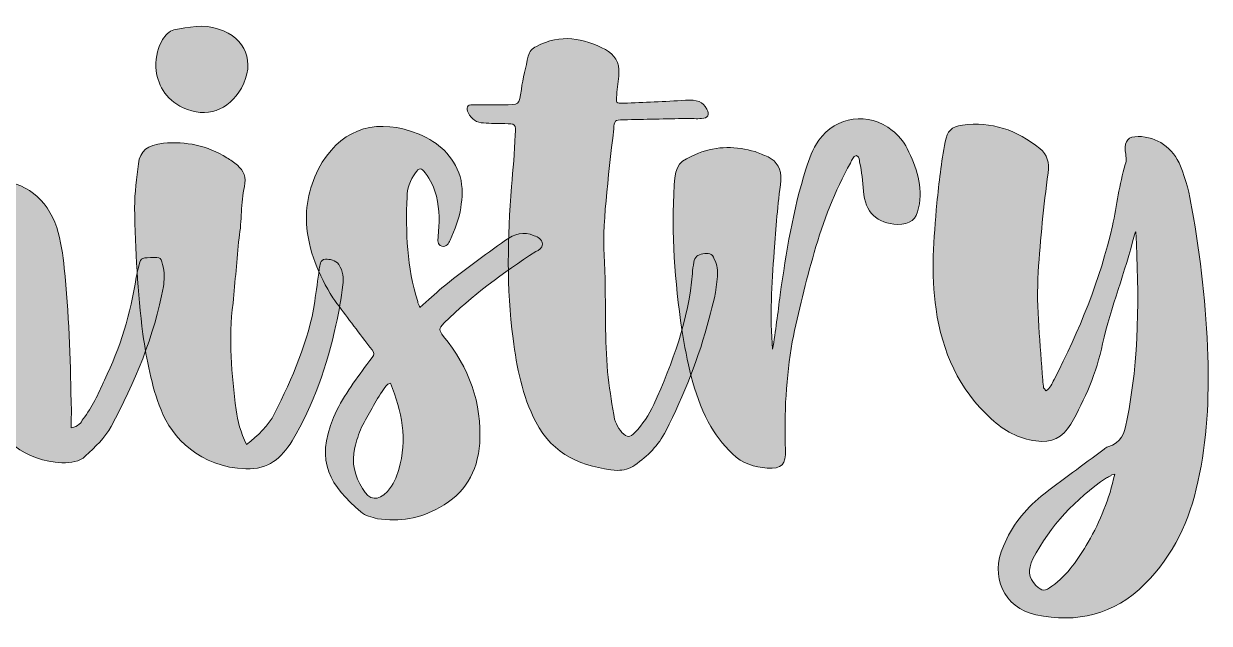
# Model space of a CAD drawing. Header units: inches. Extents: x 150 to 931, y -848 to -232.
# Drawn here: x 540.1 to 929.9, y -847.9 to -650.8 of the extents above; entities that cross this region are included whole.
import ezdxf

# ---------------------------------------------------------------- set-up
doc = ezdxf.new("R2010")
doc.units = ezdxf.units.IN
doc.header["$MEASUREMENT"] = 0
doc.layers.add('Layer 1', color=7, linetype='Continuous')

# ---------------------------------------------------------------- blocks, each defined once
blk = doc.blocks.new('block 3')
at = {"layer": 'Layer 1', "true_color": 0xffffff}
h = blk.add_hatch(color=7, dxfattribs=at)
h.dxf.hatch_style = 2
edge = h.paths.add_edge_path()
edge.add_spline(control_points=[(645.01, -736.67), (644.51, -741.15), (643.76, -745.38), (642.77, -749.86), (639.78, -763.04), (635.55, -775.99), (628.33, -787.93), (624.85, -793.65), (620.62, -797.39), (613.15, -797.14), (598.22, -796.64), (588.76, -786.93), (585.28, -777.73), (582.04, -769.76), (580.55, -761.3), (579.31, -752.84), (577.56, -739.15), (576.82, -725.22), (576.57, -711.28), (576.57, -706.31), (577.32, -701.58), (577.81, -696.85), (578.31, -692.62), (580.8, -690.63), (586.03, -690.13), (593.49, -689.38), (600.46, -690.88), (606.93, -694.86), (608.17, -695.61), (609.17, -696.35), (610.41, -697.35), (612.41, -699.09), (613.4, -701.33), (612.65, -704.32), (611.41, -709.79), (611.91, -715.51), (610.91, -721.24), (610.17, -728.45), (609.67, -735.42), (608.92, -742.64), (607.43, -754.33), (608.42, -766.03), (609.92, -777.73), (610.41, -781.46), (611.41, -785.19), (613.4, -789.17), (617.13, -786.19), (620.62, -782.95), (622.61, -778.97), (628.33, -767.28), (633.81, -755.33), (635.8, -742.14), (636.3, -738.66), (636.79, -734.92), (637.29, -731.44), (637.54, -730.2), (637.54, -728.45), (639.28, -728.21), (640.77, -728.21), (642.52, -728.45), (643.76, -729.95), (645.01, -732.19), (645.5, -734.43), (645.01, -736.67)], knot_values=[0, 0, 0, 0, 1, 1, 1, 2, 2, 2, 3, 3, 3, 4, 4, 4, 5, 5, 5, 6, 6, 6, 7, 7, 7, 8, 8, 8, 9, 9, 9, 10, 10, 10, 11, 11, 11, 12, 12, 12, 13, 13, 13, 14, 14, 14, 15, 15, 15, 16, 16, 16, 17, 17, 17, 18, 18, 18, 19, 19, 19, 20, 20, 20, 21, 21, 21, 21], degree=3, periodic=1)
edge = h.paths.add_edge_path()
edge.add_spline(control_points=[(583.54, -665.25), (583.54, -661.26), (584.28, -658.53), (585.78, -656.04), (586.77, -654.54), (587.77, -653.3), (589.51, -652.8), (594.24, -652.06), (599.22, -650.81), (604.19, -652.55), (613.15, -655.54), (616.39, -663.5), (611.66, -671.96), (607.43, -679.43), (600.21, -681.92), (592.5, -678.43), (586.52, -675.7), (584.03, -670.47), (583.54, -665.25)], knot_values=[0, 0, 0, 0, 1, 1, 1, 2, 2, 2, 3, 3, 3, 4, 4, 4, 5, 5, 5, 6, 6, 6, 6], degree=3, periodic=1)
h = blk.add_hatch(color=7, dxfattribs=at)
h.dxf.hatch_style = 2
edge = h.paths.add_edge_path()
edge.add_spline(control_points=[(732.1, -765.28), (732.59, -770.01), (733.34, -774.74), (734.09, -779.22), (734.34, -781.46), (735.33, -783.45), (736.82, -785.19), (738.57, -786.93), (739.31, -786.93), (741.06, -785.19), (743.54, -782.46), (745.78, -779.47), (747.28, -775.99), (753.5, -762.3), (758.72, -748.11), (759.97, -732.93), (759.97, -731.69), (760.22, -730.44), (760.47, -729.2), (760.71, -727.46), (761.71, -726.71), (763.45, -726.46), (765.19, -726.21), (766.44, -726.21), (767.18, -728.21), (768.18, -730.2), (768.43, -731.94), (768.18, -733.93), (767.93, -738.66), (766.69, -743.14), (765.44, -747.62), (762.21, -760.56), (757.23, -772.75), (751.26, -784.7), (748.77, -789.42), (745.29, -792.91), (741.06, -795.89), (739.31, -797.14), (737.32, -797.64), (735.33, -797.64), (723.88, -796.64), (714.18, -792.66), (708.46, -781.71), (703.98, -773), (702.23, -763.79), (700.99, -754.33), (698.75, -737.66), (699.25, -720.99), (700.49, -704.32), (700.99, -698.59), (701.49, -693.12), (701.74, -687.39), (701.99, -683.66), (701.74, -683.66), (698.25, -683.66), (696.01, -683.66), (693.52, -683.66), (691.28, -683.41), (689.04, -683.41), (687.3, -682.17), (686.31, -680.18), (685.56, -678.43), (685.81, -677.44), (687.8, -677.44), (691.04, -677.44), (694.27, -677.44), (697.51, -677.44), (703.23, -677.44), (702.98, -677.69), (703.73, -672.46), (704.22, -668.73), (705.22, -665), (705.97, -661.51), (706.46, -659.77), (707.21, -659.02), (708.7, -658.28), (716.67, -654.05), (724.13, -655.54), (731.35, -659.27), (734.34, -661.01), (736.08, -663.5), (735.83, -667.24), (735.58, -669.48), (735.33, -671.96), (735.08, -674.2), (734.83, -676.94), (734.83, -676.94), (737.32, -676.94), (744.04, -676.69), (750.76, -676.44), (757.73, -675.95), (761.46, -675.7), (763.45, -676.44), (764.7, -678.93), (765.69, -680.67), (765.19, -681.92), (762.95, -681.92), (761.46, -682.17), (759.72, -681.92), (757.98, -681.92), (751.26, -682.17), (744.29, -682.17), (737.32, -682.42), (734.34, -682.42), (734.34, -682.66), (734.09, -685.4), (732.35, -701.58), (730.11, -717.5), (731.1, -729.2), (731.6, -744.38), (731.1, -754.83), (732.1, -765.28)], knot_values=[0, 0, 0, 0, 1, 1, 1, 2, 2, 2, 3, 3, 3, 4, 4, 4, 5, 5, 5, 6, 6, 6, 7, 7, 7, 8, 8, 8, 9, 9, 9, 10, 10, 10, 11, 11, 11, 12, 12, 12, 13, 13, 13, 14, 14, 14, 15, 15, 15, 16, 16, 16, 17, 17, 17, 18, 18, 18, 19, 19, 19, 20, 20, 20, 21, 21, 21, 22, 22, 22, 23, 23, 23, 24, 24, 24, 25, 25, 25, 26, 26, 26, 27, 27, 27, 28, 28, 28, 29, 29, 29, 30, 30, 30, 31, 31, 31, 32, 32, 32, 33, 33, 33, 34, 34, 34, 35, 35, 35, 36, 36, 36, 37, 37, 37, 37], degree=3, periodic=1)
h = blk.add_hatch(color=7, dxfattribs=at)
h.dxf.hatch_style = 2
edge = h.paths.add_edge_path()
edge.add_spline(control_points=[(458.12, -735.17), (460.61, -718.25), (463.35, -701.58), (468.08, -685.15), (470.32, -677.19), (473.06, -669.23), (478.28, -662.26), (482.26, -657.03), (485, -656.04), (491.22, -658.03), (496.2, -659.77), (499.93, -663.25), (502.42, -667.73), (507.65, -677.44), (510.63, -687.64), (511.13, -698.34), (511.63, -706.31), (511.88, -714.27), (510.63, -722.23), (510.38, -723.97), (510.38, -725.47), (510.38, -727.46), (511.88, -726.46), (511.88, -725.47), (512.13, -724.47), (514.86, -717.5), (517.85, -711.03), (523.08, -705.56), (525.32, -703.07), (527.56, -702.08), (530.79, -702.32), (540.5, -702.57), (547.71, -708.3), (550.95, -717.75), (552.19, -722.23), (553.19, -726.71), (553.44, -731.19), (554.93, -745.87), (555.43, -760.56), (555.68, -774.99), (555.93, -777.73), (555.68, -780.46), (555.68, -783.7), (558.16, -783.2), (558.91, -781.96), (559.66, -780.71), (562.64, -776.98), (564.64, -772.5), (566.63, -768.02), (571.85, -757.32), (575.34, -746.12), (577.08, -734.18), (577.33, -733.18), (577.58, -731.94), (577.82, -730.94), (578.57, -727.96), (578.57, -727.71), (581.81, -727.71), (585.29, -727.46), (585.29, -727.46), (586.04, -731.19), (586.53, -733.18), (586.29, -735.17), (586.04, -737.16), (583.05, -753.59), (576.58, -768.77), (568.87, -783.2), (566.87, -786.93), (563.64, -789.92), (560.4, -792.91), (558.41, -794.9), (555.68, -795.15), (552.69, -795.15), (540.75, -794.65), (531.54, -787.43), (527.81, -776.23), (524.82, -767.03), (525.07, -757.82), (525.57, -748.61), (526.31, -738.16), (526.56, -727.71), (527.06, -717.26), (527.06, -716.26), (527.06, -715.51), (526.81, -713.77), (524.57, -716.01), (523.33, -718.25), (522.33, -720.24), (517.35, -728.7), (513.87, -737.66), (511.38, -747.12), (510.88, -748.61), (510.38, -750.1), (510.14, -751.6), (509.89, -756.08), (506.65, -758.57), (503.67, -761.05), (503.42, -761.55), (502.92, -761.55), (502.67, -761.8), (497.2, -764.29), (487.49, -760.81), (484.75, -755.58), (481.27, -749.36), (479.28, -742.64), (479.53, -735.17), (480.02, -714.52), (481.02, -693.86), (484.25, -673.46), (484.5, -671.96), (484.5, -670.22), (484.25, -668.73), (482.76, -668.48), (483.01, -669.72), (482.51, -670.47), (478.03, -680.18), (475.05, -690.38), (472.06, -700.58), (467.08, -716.01), (463.85, -731.69), (461.11, -747.62), (458.62, -762.55), (456.63, -777.73), (457.63, -792.91), (457.63, -794.9), (457.88, -796.14), (455.39, -797.14), (447.92, -800.12), (439.46, -798.13), (434.73, -791.41), (428.76, -783.2), (425.28, -773.99), (423.29, -764.04), (420.05, -745.63), (418.31, -727.21), (418.56, -708.55), (418.56, -704.32), (419.05, -699.84), (419.8, -695.61), (420.3, -692.37), (422.04, -690.13), (425.28, -689.38), (435.23, -686.9), (444.19, -688.89), (452.65, -694.36), (455.14, -696.1), (456.13, -698.84), (455.88, -702.08), (454.89, -710.54), (454.39, -718.75), (453.65, -727.21), (452.4, -741.64), (451.65, -756.08), (452.4, -770.76), (452.65, -772.75), (453.15, -774.99), (453.4, -777.23), (453.89, -763.04), (455.88, -749.11), (458.12, -735.17)], knot_values=[0, 0, 0, 0, 1, 1, 1, 2, 2, 2, 3, 3, 3, 4, 4, 4, 5, 5, 5, 6, 6, 6, 7, 7, 7, 8, 8, 8, 9, 9, 9, 10, 10, 10, 11, 11, 11, 12, 12, 12, 13, 13, 13, 14, 14, 14, 15, 15, 15, 16, 16, 16, 17, 17, 17, 18, 18, 18, 19, 19, 19, 20, 20, 20, 21, 21, 21, 22, 22, 22, 23, 23, 23, 24, 24, 24, 25, 25, 25, 26, 26, 26, 27, 27, 27, 28, 28, 28, 29, 29, 29, 30, 30, 30, 31, 31, 31, 32, 32, 32, 33, 33, 33, 34, 34, 34, 35, 35, 35, 36, 36, 36, 37, 37, 37, 38, 38, 38, 39, 39, 39, 40, 40, 40, 41, 41, 41, 42, 42, 42, 43, 43, 43, 44, 44, 44, 45, 45, 45, 46, 46, 46, 47, 47, 47, 48, 48, 48, 49, 49, 49, 50, 50, 50, 51, 51, 51, 52, 52, 52, 53, 53, 53, 53], degree=3, periodic=1)
h = blk.add_hatch(color=7, dxfattribs=at)
h.dxf.hatch_style = 2
edge = h.paths.add_edge_path()
edge.add_spline(control_points=[(677.6, -737.66), (684.32, -732.19), (691.54, -726.96), (698.5, -721.98), (701.49, -719.99), (704.48, -719), (707.96, -720.49), (709.21, -720.99), (710.45, -721.49), (710.7, -723.23), (710.7, -724.72), (709.45, -725.22), (708.46, -725.72), (697.76, -732.68), (687.56, -740.15), (678.35, -749.11), (676.36, -751.35), (676.61, -751.35), (678.1, -753.59), (686.56, -763.79), (690.79, -775.49), (690.04, -788.68), (689.3, -798.38), (685.07, -805.35), (676.85, -809.83), (670.38, -813.56), (663.66, -814.56), (656.45, -813.56), (654.46, -813.06), (652.47, -812.57), (650.97, -811.32), (641.02, -802.61), (635.79, -795.15), (642.01, -780.22), (644.75, -773.75), (648.98, -768.27), (652.96, -762.8), (655.95, -758.81), (655.95, -759.81), (652.96, -755.83), (649.23, -750.85), (645.25, -745.87), (641.77, -740.9), (637.04, -733.43), (633.8, -725.47), (633.06, -716.51), (632.81, -709.29), (634.55, -702.57), (638.28, -696.35), (645.5, -684.9), (656.7, -681.67), (670.14, -687.14), (676.61, -689.88), (681.33, -694.11), (683.57, -701.08), (684.57, -704.56), (684.32, -708.05), (683.82, -711.28), (683.32, -715.02), (681.83, -718.5), (680.34, -721.98), (679.84, -722.98), (679.09, -724.22), (677.6, -723.97), (675.86, -723.48), (676.36, -721.98), (676.36, -720.74), (676.85, -716.51), (676.85, -712.03), (675.86, -707.55), (675.11, -704.81), (673.87, -702.08), (672.13, -699.84), (670.88, -698.09), (670.14, -698.09), (668.89, -699.84), (667.15, -702.32), (666.15, -705.06), (666.15, -707.8), (665.66, -719.25), (666.15, -730.94), (669.64, -742.14), (669.64, -742.64), (670.14, -743.14), (670.38, -744.13), (673.12, -741.64), (675.36, -739.65), (677.6, -737.66)], knot_values=[0, 0, 0, 0, 1, 1, 1, 2, 2, 2, 3, 3, 3, 4, 4, 4, 5, 5, 5, 6, 6, 6, 7, 7, 7, 8, 8, 8, 9, 9, 9, 10, 10, 10, 11, 11, 11, 12, 12, 12, 13, 13, 13, 14, 14, 14, 15, 15, 15, 16, 16, 16, 17, 17, 17, 18, 18, 18, 19, 19, 19, 20, 20, 20, 21, 21, 21, 22, 22, 22, 23, 23, 23, 24, 24, 24, 25, 25, 25, 26, 26, 26, 27, 27, 27, 28, 28, 28, 29, 29, 29, 29], degree=3, periodic=1)
edge = h.paths.add_edge_path()
edge.add_spline(control_points=[(658.44, -771.01), (655.7, -774.99), (653.46, -779.22), (651.22, -783.45), (650.23, -785.69), (649.48, -787.93), (648.98, -790.17), (647.74, -795.15), (648.98, -799.63), (651.47, -803.61), (653.71, -807.59), (656.7, -807.84), (659.68, -804.6), (661.67, -802.36), (662.67, -799.88), (663.42, -797.39), (666.4, -787.43), (664.41, -778.22), (660.68, -769.02), (659.43, -769.27), (658.94, -770.26), (658.44, -771.01)], knot_values=[0, 0, 0, 0, 1, 1, 1, 2, 2, 2, 3, 3, 3, 4, 4, 4, 5, 5, 5, 6, 6, 6, 7, 7, 7, 7], degree=3, periodic=1)
h = blk.add_hatch(color=7, dxfattribs=at)
h.dxf.hatch_style = 2
edge = h.paths.add_edge_path()
edge.add_spline(control_points=[(788.83, -739.9), (790.82, -725.97), (793.06, -712.03), (797.29, -698.59), (798.29, -695.11), (799.53, -692.12), (801.52, -689.14), (807.25, -681.17), (817.95, -679.68), (825.66, -685.9), (827.65, -687.39), (829.4, -689.38), (830.64, -691.87), (833.63, -697.85), (835.87, -704.32), (834.37, -711.28), (833.63, -715.26), (831.64, -716.76), (827.4, -716.76), (820.69, -716.51), (816.7, -712.78), (816.21, -705.81), (815.96, -702.57), (815.71, -699.59), (814.96, -696.35), (814.96, -695.61), (814.96, -694.86), (813.97, -694.11), (812.72, -694.36), (812.47, -695.61), (811.98, -696.6), (806.75, -705.81), (803.02, -715.76), (800.03, -725.97), (797.29, -735.67), (794.8, -745.38), (792.81, -755.33), (790.82, -767.03), (790.08, -778.97), (790.57, -790.92), (790.82, -795.4), (789.33, -797.39), (784.6, -796.89), (780.37, -796.64), (776.39, -795.4), (773.15, -792.16), (769.92, -789.17), (767.43, -785.69), (765.19, -781.71), (760.21, -772), (758.22, -761.8), (756.48, -751.35), (754.24, -735.67), (753, -719.74), (753.99, -703.82), (754.49, -696.85), (755.48, -696.1), (761.95, -693.37), (768.18, -690.88), (774.4, -691.13), (780.62, -692.87), (781.86, -693.37), (783.36, -693.86), (784.85, -694.61), (787.84, -696.1), (789.33, -698.59), (789.08, -702.32), (788.08, -710.29), (787.34, -718), (786.84, -725.72), (786.09, -736.42), (785.35, -747.12), (786.34, -757.82), (787.34, -751.85), (788.08, -745.87), (788.83, -739.9)], knot_values=[0, 0, 0, 0, 1, 1, 1, 2, 2, 2, 3, 3, 3, 4, 4, 4, 5, 5, 5, 6, 6, 6, 7, 7, 7, 8, 8, 8, 9, 9, 9, 10, 10, 10, 11, 11, 11, 12, 12, 12, 13, 13, 13, 14, 14, 14, 15, 15, 15, 16, 16, 16, 17, 17, 17, 18, 18, 18, 19, 19, 19, 20, 20, 20, 21, 21, 21, 22, 22, 22, 23, 23, 23, 24, 24, 24, 25, 25, 25, 25], degree=3, periodic=1)
h = blk.add_hatch(color=7, dxfattribs=at)
h.dxf.hatch_style = 2
edge = h.paths.add_edge_path()
edge.add_spline(control_points=[(905.29, -720.24), (902.3, -732.44), (897.57, -743.88), (894.84, -756.08), (892.85, -765.53), (889.11, -774.24), (884.39, -782.46), (881.65, -786.93), (878.16, -788.68), (872.94, -787.93), (867.21, -787.18), (862.49, -784.7), (858.26, -780.71), (847.55, -771.01), (842.08, -758.57), (840.09, -744.63), (838.35, -732.93), (839.34, -721.49), (840.34, -709.79), (841.08, -703.07), (841.83, -696.35), (843.08, -689.63), (843.82, -686.15), (845.07, -684.66), (848.8, -684.16), (858.26, -682.91), (866.72, -685.65), (874.18, -691.87), (876.67, -693.86), (877.42, -696.35), (876.92, -699.84), (875.43, -710.79), (874.43, -721.49), (873.68, -732.44), (872.94, -744.38), (874.43, -756.33), (875.18, -768.02), (875.18, -768.77), (875.43, -769.76), (875.43, -770.51), (875.68, -770.76), (875.92, -771.01), (876.17, -771.51), (877.67, -770.51), (878.16, -769.27), (878.91, -767.77), (887.12, -751.85), (894.09, -734.92), (898.07, -717.26), (899.57, -710.54), (900.31, -703.57), (902.3, -697.1), (902.8, -695.61), (902.55, -694.11), (902.3, -692.62), (902.05, -689.14), (903.3, -687.89), (906.53, -687.89), (912.76, -687.89), (917.98, -691.62), (920.47, -697.6), (922.21, -702.08), (923.46, -706.8), (924.2, -711.53), (927.19, -727.71), (928.93, -743.88), (929.43, -760.06), (929.93, -773.99), (929.18, -787.68), (926.19, -801.37), (923.46, -814.06), (918.23, -825.51), (908.77, -834.96), (898.57, -845.17), (886.38, -847.9), (872.94, -845.17), (862.24, -842.68), (857.76, -832.48), (862.24, -822.52), (864.97, -816.05), (869.21, -810.58), (874.68, -806.1), (881.4, -800.87), (888.37, -795.89), (895.34, -790.67), (895.58, -790.42), (896.08, -789.92), (896.58, -789.92), (901.06, -788.68), (902.05, -785.44), (902.8, -781.21), (907.03, -760.81), (906.78, -740.15), (905.79, -719.25), (905.54, -719.74), (905.29, -719.99), (905.29, -720.24)], knot_values=[0, 0, 0, 0, 1, 1, 1, 2, 2, 2, 3, 3, 3, 4, 4, 4, 5, 5, 5, 6, 6, 6, 7, 7, 7, 8, 8, 8, 9, 9, 9, 10, 10, 10, 11, 11, 11, 12, 12, 12, 13, 13, 13, 14, 14, 14, 15, 15, 15, 16, 16, 16, 17, 17, 17, 18, 18, 18, 19, 19, 19, 20, 20, 20, 21, 21, 21, 22, 22, 22, 23, 23, 23, 24, 24, 24, 25, 25, 25, 26, 26, 26, 27, 27, 27, 28, 28, 28, 29, 29, 29, 30, 30, 30, 31, 31, 31, 32, 32, 32, 32], degree=3, periodic=1)
edge = h.paths.add_edge_path()
edge.add_spline(control_points=[(897.57, -799.38), (897.08, -799.63), (896.58, -799.88), (896.08, -800.12), (885.88, -807.09), (877.67, -815.8), (871.94, -826.75), (870.2, -830.48), (870.45, -832.72), (872.94, -835.46), (874.93, -837.45), (875.92, -837.45), (878.16, -835.71), (883.39, -831.98), (886.87, -826.75), (890.11, -821.28), (894.09, -814.31), (897.08, -807.09), (898.82, -798.88), (898.07, -799.13), (897.57, -799.13), (897.57, -799.38)], knot_values=[0, 0, 0, 0, 1, 1, 1, 2, 2, 2, 3, 3, 3, 4, 4, 4, 5, 5, 5, 6, 6, 6, 7, 7, 7, 7], degree=3, periodic=1)
at = {"layer": 'Layer 1', "lineweight": 0}
for points, knots in [([(583.54, -665.25), (583.54, -661.26), (584.28, -658.53), (585.78, -656.04), (586.77, -654.54), (587.77, -653.3), (589.51, -652.8), (594.24, -652.06), (599.22, -650.81), (604.19, -652.55), (613.15, -655.54), (616.39, -663.5), (611.66, -671.96), (607.43, -679.43), (600.21, -681.92), (592.5, -678.43), (586.52, -675.7), (584.03, -670.47), (583.54, -665.25)], [0, 0, 0, 0, 1, 1, 1, 2, 2, 2, 3, 3, 3, 4, 4, 4, 5, 5, 5, 6, 6, 6, 6]), ([(732.1, -765.28), (732.59, -770.01), (733.34, -774.74), (734.09, -779.22), (734.34, -781.46), (735.33, -783.45), (736.82, -785.19), (738.57, -786.93), (739.31, -786.93), (741.06, -785.19), (743.54, -782.46), (745.78, -779.47), (747.28, -775.99), (753.5, -762.3), (758.72, -748.11), (759.97, -732.93), (759.97, -731.69), (760.22, -730.44), (760.47, -729.2), (760.71, -727.46), (761.71, -726.71), (763.45, -726.46), (765.19, -726.21), (766.44, -726.21), (767.18, -728.21), (768.18, -730.2), (768.43, -731.94), (768.18, -733.93), (767.93, -738.66), (766.69, -743.14), (765.44, -747.62), (762.21, -760.56), (757.23, -772.75), (751.26, -784.7), (748.77, -789.42), (745.29, -792.91), (741.06, -795.89), (739.31, -797.14), (737.32, -797.64), (735.33, -797.64), (723.88, -796.64), (714.18, -792.66), (708.46, -781.71), (703.98, -773), (702.23, -763.79), (700.99, -754.33), (698.75, -737.66), (699.25, -720.99), (700.49, -704.32), (700.99, -698.59), (701.49, -693.12), (701.74, -687.39), (701.99, -683.66), (701.74, -683.66), (698.25, -683.66), (696.01, -683.66), (693.52, -683.66), (691.28, -683.41), (689.04, -683.41), (687.3, -682.17), (686.31, -680.18), (685.56, -678.43), (685.81, -677.44), (687.8, -677.44), (691.04, -677.44), (694.27, -677.44), (697.51, -677.44), (703.23, -677.44), (702.98, -677.69), (703.73, -672.46), (704.22, -668.73), (705.22, -665), (705.97, -661.51), (706.46, -659.77), (707.21, -659.02), (708.7, -658.28), (716.67, -654.05), (724.13, -655.54), (731.35, -659.27), (734.34, -661.01), (736.08, -663.5), (735.83, -667.24), (735.58, -669.48), (735.33, -671.96), (735.08, -674.2), (734.83, -676.94), (734.83, -676.94), (737.32, -676.94), (744.04, -676.69), (750.76, -676.44), (757.73, -675.95), (761.46, -675.7), (763.45, -676.44), (764.7, -678.93), (765.69, -680.67), (765.19, -681.92), (762.95, -681.92), (761.46, -682.17), (759.72, -681.92), (757.98, -681.92), (751.26, -682.17), (744.29, -682.17), (737.32, -682.42), (734.34, -682.42), (734.34, -682.66), (734.09, -685.4), (732.35, -701.58), (730.11, -717.5), (731.1, -729.2), (731.6, -744.38), (731.1, -754.83), (732.1, -765.28)], [0, 0, 0, 0, 1, 1, 1, 2, 2, 2, 3, 3, 3, 4, 4, 4, 5, 5, 5, 6, 6, 6, 7, 7, 7, 8, 8, 8, 9, 9, 9, 10, 10, 10, 11, 11, 11, 12, 12, 12, 13, 13, 13, 14, 14, 14, 15, 15, 15, 16, 16, 16, 17, 17, 17, 18, 18, 18, 19, 19, 19, 20, 20, 20, 21, 21, 21, 22, 22, 22, 23, 23, 23, 24, 24, 24, 25, 25, 25, 26, 26, 26, 27, 27, 27, 28, 28, 28, 29, 29, 29, 30, 30, 30, 31, 31, 31, 32, 32, 32, 33, 33, 33, 34, 34, 34, 35, 35, 35, 36, 36, 36, 37, 37, 37, 37]), ([(458.12, -735.17), (460.61, -718.25), (463.35, -701.58), (468.08, -685.15), (470.32, -677.19), (473.06, -669.23), (478.28, -662.26), (482.26, -657.03), (485, -656.04), (491.22, -658.03), (496.2, -659.77), (499.93, -663.25), (502.42, -667.73), (507.65, -677.44), (510.63, -687.64), (511.13, -698.34), (511.63, -706.31), (511.88, -714.27), (510.63, -722.23), (510.38, -723.97), (510.38, -725.47), (510.38, -727.46), (511.88, -726.46), (511.88, -725.47), (512.13, -724.47), (514.86, -717.5), (517.85, -711.03), (523.08, -705.56), (525.32, -703.07), (527.56, -702.08), (530.79, -702.32), (540.5, -702.57), (547.71, -708.3), (550.95, -717.75), (552.19, -722.23), (553.19, -726.71), (553.44, -731.19), (554.93, -745.87), (555.43, -760.56), (555.68, -774.99), (555.93, -777.73), (555.68, -780.46), (555.68, -783.7), (558.16, -783.2), (558.91, -781.96), (559.66, -780.71), (562.64, -776.98), (564.64, -772.5), (566.63, -768.02), (571.85, -757.32), (575.34, -746.12), (577.08, -734.18), (577.33, -733.18), (577.58, -731.94), (577.82, -730.94), (578.57, -727.96), (578.57, -727.71), (581.81, -727.71), (585.29, -727.46), (585.29, -727.46), (586.04, -731.19), (586.53, -733.18), (586.29, -735.17), (586.04, -737.16), (583.05, -753.59), (576.58, -768.77), (568.87, -783.2), (566.87, -786.93), (563.64, -789.92), (560.4, -792.91), (558.41, -794.9), (555.68, -795.15), (552.69, -795.15), (540.75, -794.65), (531.54, -787.43), (527.81, -776.23), (524.82, -767.03), (525.07, -757.82), (525.57, -748.61), (526.31, -738.16), (526.56, -727.71), (527.06, -717.26), (527.06, -716.26), (527.06, -715.51), (526.81, -713.77), (524.57, -716.01), (523.33, -718.25), (522.33, -720.24), (517.35, -728.7), (513.87, -737.66), (511.38, -747.12), (510.88, -748.61), (510.38, -750.1), (510.14, -751.6), (509.89, -756.08), (506.65, -758.57), (503.67, -761.05), (503.42, -761.55), (502.92, -761.55), (502.67, -761.8), (497.2, -764.29), (487.49, -760.81), (484.75, -755.58), (481.27, -749.36), (479.28, -742.64), (479.53, -735.17), (480.02, -714.52), (481.02, -693.86), (484.25, -673.46), (484.5, -671.96), (484.5, -670.22), (484.25, -668.73), (482.76, -668.48), (483.01, -669.72), (482.51, -670.47), (478.03, -680.18), (475.05, -690.38), (472.06, -700.58), (467.08, -716.01), (463.85, -731.69), (461.11, -747.62), (458.62, -762.55), (456.63, -777.73), (457.63, -792.91), (457.63, -794.9), (457.88, -796.14), (455.39, -797.14), (447.92, -800.12), (439.46, -798.13), (434.73, -791.41), (428.76, -783.2), (425.28, -773.99), (423.29, -764.04), (420.05, -745.63), (418.31, -727.21), (418.56, -708.55), (418.56, -704.32), (419.05, -699.84), (419.8, -695.61), (420.3, -692.37), (422.04, -690.13), (425.28, -689.38), (435.23, -686.9), (444.19, -688.89), (452.65, -694.36), (455.14, -696.1), (456.13, -698.84), (455.88, -702.08), (454.89, -710.54), (454.39, -718.75), (453.65, -727.21), (452.4, -741.64), (451.65, -756.08), (452.4, -770.76), (452.65, -772.75), (453.15, -774.99), (453.4, -777.23), (453.89, -763.04), (455.88, -749.11), (458.12, -735.17)], [0, 0, 0, 0, 1, 1, 1, 2, 2, 2, 3, 3, 3, 4, 4, 4, 5, 5, 5, 6, 6, 6, 7, 7, 7, 8, 8, 8, 9, 9, 9, 10, 10, 10, 11, 11, 11, 12, 12, 12, 13, 13, 13, 14, 14, 14, 15, 15, 15, 16, 16, 16, 17, 17, 17, 18, 18, 18, 19, 19, 19, 20, 20, 20, 21, 21, 21, 22, 22, 22, 23, 23, 23, 24, 24, 24, 25, 25, 25, 26, 26, 26, 27, 27, 27, 28, 28, 28, 29, 29, 29, 30, 30, 30, 31, 31, 31, 32, 32, 32, 33, 33, 33, 34, 34, 34, 35, 35, 35, 36, 36, 36, 37, 37, 37, 38, 38, 38, 39, 39, 39, 40, 40, 40, 41, 41, 41, 42, 42, 42, 43, 43, 43, 44, 44, 44, 45, 45, 45, 46, 46, 46, 47, 47, 47, 48, 48, 48, 49, 49, 49, 50, 50, 50, 51, 51, 51, 52, 52, 52, 53, 53, 53, 53]), ([(677.6, -737.66), (684.32, -732.19), (691.54, -726.96), (698.5, -721.98), (701.49, -719.99), (704.48, -719), (707.96, -720.49), (709.21, -720.99), (710.45, -721.49), (710.7, -723.23), (710.7, -724.72), (709.45, -725.22), (708.46, -725.72), (697.76, -732.68), (687.56, -740.15), (678.35, -749.11), (676.36, -751.35), (676.61, -751.35), (678.1, -753.59), (686.56, -763.79), (690.79, -775.49), (690.04, -788.68), (689.3, -798.38), (685.07, -805.35), (676.85, -809.83), (670.38, -813.56), (663.66, -814.56), (656.45, -813.56), (654.46, -813.06), (652.47, -812.57), (650.97, -811.32), (641.02, -802.61), (635.79, -795.15), (642.01, -780.22), (644.75, -773.75), (648.98, -768.27), (652.96, -762.8), (655.95, -758.81), (655.95, -759.81), (652.96, -755.83), (649.23, -750.85), (645.25, -745.87), (641.77, -740.9), (637.04, -733.43), (633.8, -725.47), (633.06, -716.51), (632.81, -709.29), (634.55, -702.57), (638.28, -696.35), (645.5, -684.9), (656.7, -681.67), (670.14, -687.14), (676.61, -689.88), (681.33, -694.11), (683.57, -701.08), (684.57, -704.56), (684.32, -708.05), (683.82, -711.28), (683.32, -715.02), (681.83, -718.5), (680.34, -721.98), (679.84, -722.98), (679.09, -724.22), (677.6, -723.97), (675.86, -723.48), (676.36, -721.98), (676.36, -720.74), (676.85, -716.51), (676.85, -712.03), (675.86, -707.55), (675.11, -704.81), (673.87, -702.08), (672.13, -699.84), (670.88, -698.09), (670.14, -698.09), (668.89, -699.84), (667.15, -702.32), (666.15, -705.06), (666.15, -707.8), (665.66, -719.25), (666.15, -730.94), (669.64, -742.14), (669.64, -742.64), (670.14, -743.14), (670.38, -744.13), (673.12, -741.64), (675.36, -739.65), (677.6, -737.66)], [0, 0, 0, 0, 1, 1, 1, 2, 2, 2, 3, 3, 3, 4, 4, 4, 5, 5, 5, 6, 6, 6, 7, 7, 7, 8, 8, 8, 9, 9, 9, 10, 10, 10, 11, 11, 11, 12, 12, 12, 13, 13, 13, 14, 14, 14, 15, 15, 15, 16, 16, 16, 17, 17, 17, 18, 18, 18, 19, 19, 19, 20, 20, 20, 21, 21, 21, 22, 22, 22, 23, 23, 23, 24, 24, 24, 25, 25, 25, 26, 26, 26, 27, 27, 27, 28, 28, 28, 29, 29, 29, 29]), ([(788.83, -739.9), (790.82, -725.97), (793.06, -712.03), (797.29, -698.59), (798.29, -695.11), (799.53, -692.12), (801.52, -689.14), (807.25, -681.17), (817.95, -679.68), (825.66, -685.9), (827.65, -687.39), (829.4, -689.38), (830.64, -691.87), (833.63, -697.85), (835.87, -704.32), (834.37, -711.28), (833.63, -715.26), (831.64, -716.76), (827.4, -716.76), (820.69, -716.51), (816.7, -712.78), (816.21, -705.81), (815.96, -702.57), (815.71, -699.59), (814.96, -696.35), (814.96, -695.61), (814.96, -694.86), (813.97, -694.11), (812.72, -694.36), (812.47, -695.61), (811.98, -696.6), (806.75, -705.81), (803.02, -715.76), (800.03, -725.97), (797.29, -735.67), (794.8, -745.38), (792.81, -755.33), (790.82, -767.03), (790.08, -778.97), (790.57, -790.92), (790.82, -795.4), (789.33, -797.39), (784.6, -796.89), (780.37, -796.64), (776.39, -795.4), (773.15, -792.16), (769.92, -789.17), (767.43, -785.69), (765.19, -781.71), (760.21, -772), (758.22, -761.8), (756.48, -751.35), (754.24, -735.67), (753, -719.74), (753.99, -703.82), (754.49, -696.85), (755.48, -696.1), (761.95, -693.37), (768.18, -690.88), (774.4, -691.13), (780.62, -692.87), (781.86, -693.37), (783.36, -693.86), (784.85, -694.61), (787.84, -696.1), (789.33, -698.59), (789.08, -702.32), (788.08, -710.29), (787.34, -718), (786.84, -725.72), (786.09, -736.42), (785.35, -747.12), (786.34, -757.82), (787.34, -751.85), (788.08, -745.87), (788.83, -739.9)], [0, 0, 0, 0, 1, 1, 1, 2, 2, 2, 3, 3, 3, 4, 4, 4, 5, 5, 5, 6, 6, 6, 7, 7, 7, 8, 8, 8, 9, 9, 9, 10, 10, 10, 11, 11, 11, 12, 12, 12, 13, 13, 13, 14, 14, 14, 15, 15, 15, 16, 16, 16, 17, 17, 17, 18, 18, 18, 19, 19, 19, 20, 20, 20, 21, 21, 21, 22, 22, 22, 23, 23, 23, 24, 24, 24, 25, 25, 25, 25]), ([(905.29, -720.24), (902.3, -732.44), (897.57, -743.88), (894.84, -756.08), (892.85, -765.53), (889.11, -774.24), (884.39, -782.46), (881.65, -786.93), (878.16, -788.68), (872.94, -787.93), (867.21, -787.18), (862.49, -784.7), (858.26, -780.71), (847.55, -771.01), (842.08, -758.57), (840.09, -744.63), (838.35, -732.93), (839.34, -721.49), (840.34, -709.79), (841.08, -703.07), (841.83, -696.35), (843.08, -689.63), (843.82, -686.15), (845.07, -684.66), (848.8, -684.16), (858.26, -682.91), (866.72, -685.65), (874.18, -691.87), (876.67, -693.86), (877.42, -696.35), (876.92, -699.84), (875.43, -710.79), (874.43, -721.49), (873.68, -732.44), (872.94, -744.38), (874.43, -756.33), (875.18, -768.02), (875.18, -768.77), (875.43, -769.76), (875.43, -770.51), (875.68, -770.76), (875.92, -771.01), (876.17, -771.51), (877.67, -770.51), (878.16, -769.27), (878.91, -767.77), (887.12, -751.85), (894.09, -734.92), (898.07, -717.26), (899.57, -710.54), (900.31, -703.57), (902.3, -697.1), (902.8, -695.61), (902.55, -694.11), (902.3, -692.62), (902.05, -689.14), (903.3, -687.89), (906.53, -687.89), (912.76, -687.89), (917.98, -691.62), (920.47, -697.6), (922.21, -702.08), (923.46, -706.8), (924.2, -711.53), (927.19, -727.71), (928.93, -743.88), (929.43, -760.06), (929.93, -773.99), (929.18, -787.68), (926.19, -801.37), (923.46, -814.06), (918.23, -825.51), (908.77, -834.96), (898.57, -845.17), (886.38, -847.9), (872.94, -845.17), (862.24, -842.68), (857.76, -832.48), (862.24, -822.52), (864.97, -816.05), (869.21, -810.58), (874.68, -806.1), (881.4, -800.87), (888.37, -795.89), (895.34, -790.67), (895.58, -790.42), (896.08, -789.92), (896.58, -789.92), (901.06, -788.68), (902.05, -785.44), (902.8, -781.21), (907.03, -760.81), (906.78, -740.15), (905.79, -719.25), (905.54, -719.74), (905.29, -719.99), (905.29, -720.24)], [0, 0, 0, 0, 1, 1, 1, 2, 2, 2, 3, 3, 3, 4, 4, 4, 5, 5, 5, 6, 6, 6, 7, 7, 7, 8, 8, 8, 9, 9, 9, 10, 10, 10, 11, 11, 11, 12, 12, 12, 13, 13, 13, 14, 14, 14, 15, 15, 15, 16, 16, 16, 17, 17, 17, 18, 18, 18, 19, 19, 19, 20, 20, 20, 21, 21, 21, 22, 22, 22, 23, 23, 23, 24, 24, 24, 25, 25, 25, 26, 26, 26, 27, 27, 27, 28, 28, 28, 29, 29, 29, 30, 30, 30, 31, 31, 31, 32, 32, 32, 32]), ([(645.01, -736.67), (644.51, -741.15), (643.76, -745.38), (642.77, -749.86), (639.78, -763.04), (635.55, -775.99), (628.33, -787.93), (624.85, -793.65), (620.62, -797.39), (613.15, -797.14), (598.22, -796.64), (588.76, -786.93), (585.28, -777.73), (582.04, -769.76), (580.55, -761.3), (579.31, -752.84), (577.56, -739.15), (576.82, -725.22), (576.57, -711.28), (576.57, -706.31), (577.32, -701.58), (577.81, -696.85), (578.31, -692.62), (580.8, -690.63), (586.03, -690.13), (593.49, -689.38), (600.46, -690.88), (606.93, -694.86), (608.17, -695.61), (609.17, -696.35), (610.41, -697.35), (612.41, -699.09), (613.4, -701.33), (612.65, -704.32), (611.41, -709.79), (611.91, -715.51), (610.91, -721.24), (610.17, -728.45), (609.67, -735.42), (608.92, -742.64), (607.43, -754.33), (608.42, -766.03), (609.92, -777.73), (610.41, -781.46), (611.41, -785.19), (613.4, -789.17), (617.13, -786.19), (620.62, -782.95), (622.61, -778.97), (628.33, -767.28), (633.81, -755.33), (635.8, -742.14), (636.3, -738.66), (636.79, -734.92), (637.29, -731.44), (637.54, -730.2), (637.54, -728.45), (639.28, -728.21), (640.77, -728.21), (642.52, -728.45), (643.76, -729.95), (645.01, -732.19), (645.5, -734.43), (645.01, -736.67)], [0, 0, 0, 0, 1, 1, 1, 2, 2, 2, 3, 3, 3, 4, 4, 4, 5, 5, 5, 6, 6, 6, 7, 7, 7, 8, 8, 8, 9, 9, 9, 10, 10, 10, 11, 11, 11, 12, 12, 12, 13, 13, 13, 14, 14, 14, 15, 15, 15, 16, 16, 16, 17, 17, 17, 18, 18, 18, 19, 19, 19, 20, 20, 20, 21, 21, 21, 21]), ([(658.44, -771.01), (655.7, -774.99), (653.46, -779.22), (651.22, -783.45), (650.23, -785.69), (649.48, -787.93), (648.98, -790.17), (647.74, -795.15), (648.98, -799.63), (651.47, -803.61), (653.71, -807.59), (656.7, -807.84), (659.68, -804.6), (661.67, -802.36), (662.67, -799.88), (663.42, -797.39), (666.4, -787.43), (664.41, -778.22), (660.68, -769.02), (659.43, -769.27), (658.94, -770.26), (658.44, -771.01)], [0, 0, 0, 0, 1, 1, 1, 2, 2, 2, 3, 3, 3, 4, 4, 4, 5, 5, 5, 6, 6, 6, 7, 7, 7, 7]), ([(897.57, -799.38), (897.08, -799.63), (896.58, -799.88), (896.08, -800.12), (885.88, -807.09), (877.67, -815.8), (871.94, -826.75), (870.2, -830.48), (870.45, -832.72), (872.94, -835.46), (874.93, -837.45), (875.92, -837.45), (878.16, -835.71), (883.39, -831.98), (886.87, -826.75), (890.11, -821.28), (894.09, -814.31), (897.08, -807.09), (898.82, -798.88), (898.07, -799.13), (897.57, -799.13), (897.57, -799.38)], [0, 0, 0, 0, 1, 1, 1, 2, 2, 2, 3, 3, 3, 4, 4, 4, 5, 5, 5, 6, 6, 6, 7, 7, 7, 7])]:
    blk.add_open_spline(points, degree=3, knots=knots, dxfattribs=at)
blk = doc.blocks.new('block 2')
at = {"layer": 'Layer 1'}
blk.add_blockref('block 3', (0, 0), dxfattribs=at)

msp = doc.modelspace()

# ---------------------------------------------------------------- block references
at = {"layer": 'Layer 1'}
msp.add_blockref('block 2', (0, 0), dxfattribs=at)

doc.saveas('drawing.dxf')
